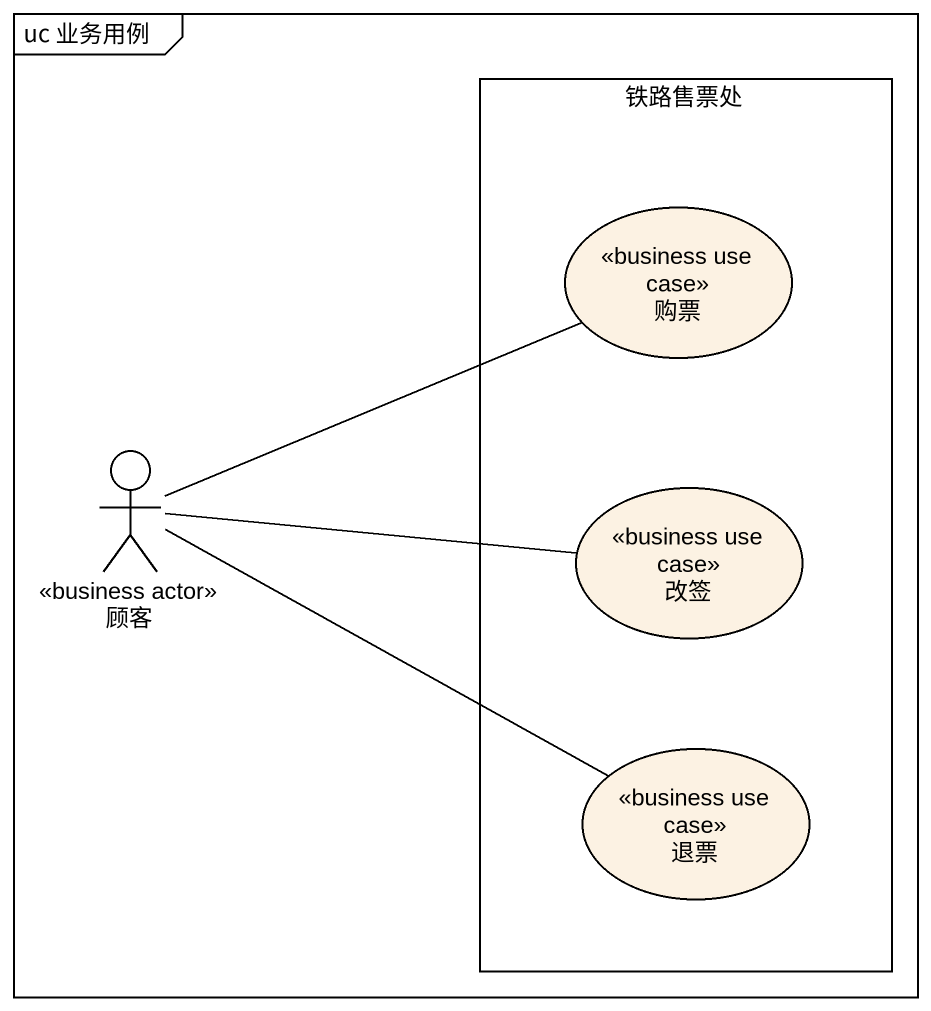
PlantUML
@startuml
mainframe uc 业务用例
rectangle 铁路售票处 {
  usecase 购票 <<business use case>>
  usecase 改签 <<business use case>>
  usecase 退票 <<business use case>>
}
actor 顾客 <<business actor>>
顾客 -right- 购票
顾客 -right- 改签
顾客 -right- 退票
@enduml
